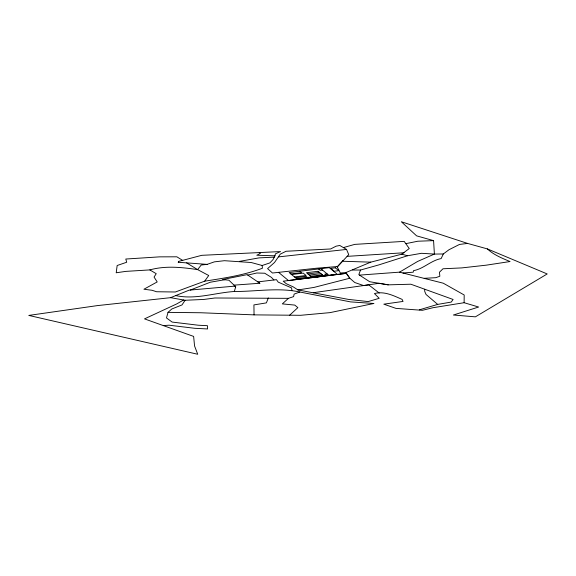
<?xml version="1.0" encoding="UTF-8"?>
<svg xmlns="http://www.w3.org/2000/svg" width="576" height="576" viewBox="0 0 576 576"><rect width="100%" height="100%" fill="white"/><g stroke="black" fill="none" stroke-linecap="round" stroke-linejoin="round"><path stroke-width="0.86" d="M464.126 302.71L464.184 294.984L443.275 283.205L399.535 272.153L359.503 275.119L358.812 274.622L360.54 270.036L378.806 264.91L407.549 255.744L421.452 253.303L434.398 254.074L443.318 253.966L449.028 249.703L459.518 244.426L467.597 243.425L487.354 248.904L547.2 273.946L475.394 316.843L453.398 315.014L478.613 307.03L464.126 302.71L432.9 307.728L422.374 310.313L395.942 308.376L383.796 304.164L403.034 301.442L402.106 299.39C393.358 295.582 384.149 290.909 374.436 293.566L379.21 298.303L368.15 301.586L348.35 299.383L297.95 289.944L293.256 286.898L286.272 283.702L283.226 281.196L346.356 273.355L349.783 278.23L354.758 282.521L363.614 285.552L379.066 283.298L388.231 284.846L410.854 284.22L453.096 299.47L451.231 302.076L437.688 304.402L419.335 309.83M274.975 255.809L275.371 253.872L280.505 251.568L201.78 255.319L178.574 261.418L178.286 262.274L207.115 264.377L214.366 261.864L224.41 260.698L251.222 262.519L262.152 265.493L269.842 262.915L273.031 259.582L274.975 255.809L256.788 255.247L260.388 253.397L259.315 252.734M168.019 312.365L200.88 312.754L254.052 314.87L300.6 315.302L329.962 312.638L373.918 303.473L350.575 301.896L299.822 292.01L294.113 294.12L293.616 296.611L288.432 298.339L214.913 297.994L203.868 299.441L185.119 300.269L181.98 304.942L171.785 308.995L168.019 312.365L166.493 317.952L172.138 322.07L198.324 325.224L207.418 325.685L207.576 328.954L194.753 328.298L169.02 325.195L163.282 325.584M183.571 299.995L176.818 303.876L144.504 318.881L193.63 336.413L194.566 345.982L197.719 354.262L28.8 315.418L97.402 305.604L170.604 297.67L175.73 295.582C195.415 299.88 214.718 292.788 234.331 291.492L235.699 286.855L234.029 285.134L228.938 280.231L222.689 279.511L247.14 274.637L259.834 283.262L234.029 285.134L235.699 286.855M178.286 262.274L178.574 261.418M268.322 297.936L266.393 302.882L253.922 304.913L254.052 314.87M443.318 253.966L441.158 258.574C430.798 260.525 423.72 268.812 413.496 270.662L413.23 272.182L402.962 273.002M278.381 256.903L280.31 254.11L286.049 251.266L330.617 248.969L336.132 246.161L339.79 245.477L346.543 249.437L348.732 254.664L337.615 266.522L316.325 268.236L272.448 273.017L267.595 268.625L274.514 262.49L278.381 256.903L346.543 249.437M182.75 260.446L176.861 256.81L159.538 256.86L125.798 259.034L126.698 262.246L117.158 265.507L116.215 272.772L125.82 271.382L149.832 269.906L156.233 273.694L154.058 277.07L157.198 281.93L143.914 289.231L152.1 290.29L156.578 291.751L175.378 291.996L204.667 281.174L208.721 275.508L197.633 269.618L186.631 262.886M337.241 266.904L343.195 260.381M289.555 315.302L297.85 307.642L294.761 305.093L282.326 303.89L288.432 298.339M337.068 266.566L340.351 273.031L345.823 272.585L370.75 262.152L401.796 254.174L409.262 248.53L404.172 241.373L354.73 244.382L343.354 247.601M399.535 272.153L417.643 261.432L434.398 254.074L433.577 240.631L416.606 235.85L401.321 221.738L467.597 243.425M175.73 295.582L189.173 290.146L234.979 286.114M190.303 290.052L210.37 282.204L224.662 279.734M247.817 275.098L256.774 273.002L264.708 273.226L271.433 277.373L273.902 279.965M149.832 269.906C165.42 265.529 181.858 267.271 197.633 269.618L201.211 265.018L207.108 264.377M406.094 243.598L417.838 241.222L433.577 240.631M239.328 261.41L259.02 257.89L274.27 257.134M297.95 289.944L314.035 287.417L349.783 278.23L345.823 272.585L346.356 273.355L288.468 280.548L278.626 272.412M204.667 281.174C224.143 278.143 243.922 275.256 262.433 268.236L262.152 265.493M313.222 292.709L368.69 284.832L379.21 293.04M296.712 278.798L328.327 274.874L320.832 268.675M290.844 273.946L301.572 272.628L299.894 271.246M322.502 270.065L320.22 270.346L318.542 268.956M291.571 274.55L303.221 273.118L306.101 275.501L294.444 276.926M307.922 273.91L319.572 272.477M309.355 275.098L321.012 273.665M295.445 277.754L306.173 276.437L307.426 277.474M327.11 273.866L324.821 274.147L326.038 275.155M310.795 276.286L322.452 274.86M347.083 256.363L404.035 252.756M424.21 278.316L435.737 277.69L439.855 276.242L439.438 272.239L442.98 268.776L461.772 267.905L486.274 265.162L510.048 261.54C502.085 258.257 493.697 254.844 487.354 248.904M234.331 291.492C256.118 291.607 278.258 287.338 299.822 292.01M352.548 270.022L360.54 270.036M342.425 261.238L370.75 262.152M388.231 284.846L369.698 281.729L359.503 275.119M170.604 297.67L185.119 300.269M401.796 254.174L407.549 255.744M259.834 283.262L257.818 281.894L276.466 279.662L278.23 282.139L291.629 287.935L291.881 290.549M437.688 304.402L426.031 294.458L424.757 291.514L424.634 289.26M329.278 267.638L289.166 272.563L297.115 279.137L337.226 274.219L329.278 267.638M335.347 267.811L330.682 268.38L334.138 271.238L338.796 270.662L335.347 267.811M318.139 271.289L306.482 272.722L312.235 277.474L323.885 276.048L318.139 271.289"/></g></svg>
